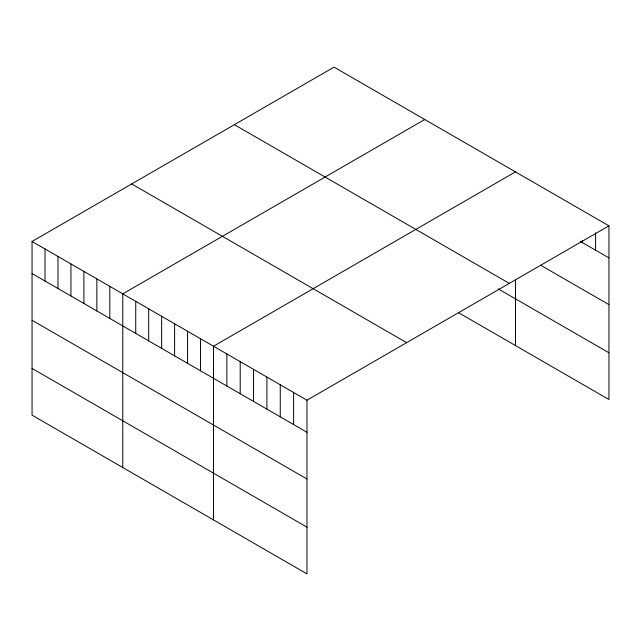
<?xml version="1.0" encoding="UTF-8"?>
<svg xmlns="http://www.w3.org/2000/svg" width="641" height="641" viewBox="0 0 641 641"><rect width="100%" height="100%" fill="white"/><g stroke="black" fill="none" stroke-linecap="round" stroke-linejoin="round"><path stroke-width="0.96" d="M32.05 241.473L306.967 400.2L306.967 573.871L32.05 415.152L32.05 241.473L334.033 67.129L608.95 225.848L608.95 399.527L458.451 312.64M424.751 119.506L122.776 293.85L122.776 467.529M515.476 171.884L213.493 346.228L213.493 519.907M306.967 400.2L608.95 225.848M580.578 241.529L608.95 257.914M540.515 265.134L608.95 304.643M234.374 124.658L509.299 283.386M498.193 288.851L608.95 352.79M131.701 183.943L406.626 342.663M32.05 273.539L306.967 432.266M32.05 320.268L306.967 478.995M32.05 368.415L306.967 527.142M595.593 232.715L595.593 250.206M582.244 240.551L582.244 242.498M515.476 279.388L515.476 345.563M293.618 392.484L293.618 424.55M280.261 384.776L280.261 416.842M266.912 377.068L266.912 409.134M253.556 369.36L253.556 401.426M240.199 361.652L240.199 393.718M226.85 353.944L226.85 386.01M200.537 338.752L200.537 370.81M187.573 331.269L187.573 363.335M174.616 323.785L174.616 355.851M161.652 316.301L161.652 348.367M148.696 308.818L148.696 340.884M135.732 301.334L135.732 333.4M109.811 286.367L109.811 318.433M96.855 278.891L96.855 310.949M83.891 271.407L83.891 303.473M70.935 263.924L70.935 295.99M57.97 256.44L57.97 288.506M45.014 248.956L45.014 281.022"/></g></svg>
